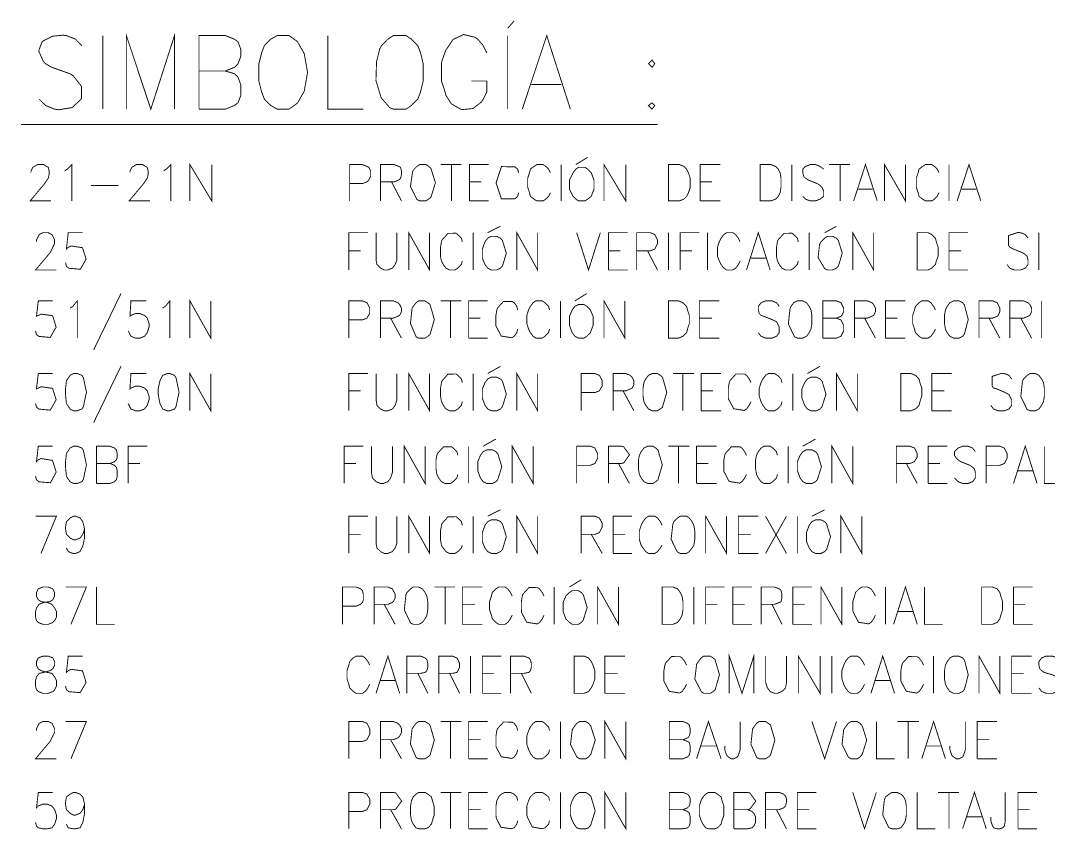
# Model space of a CAD drawing. Header units: millimetres. Extents: x -1355 to 3509, y -1443 to -567.
# Drawn here: x 3369.3 to 3420.3, y -705.8 to -665.6 of the extents above; entities that cross this region are included whole.
import ezdxf

# ---------------------------------------------------------------- set-up
doc = ezdxf.new("R2010")
doc.units = ezdxf.units.MM

msp = doc.modelspace()

# ---------------------------------------------------------------- linework, layer by layer
at = {"color": 0, "const_width": 0.045}
for points in [[(3393.469, -666.027), (3393.786, -665.667)], [(3372.343, -666.884), (3372.029, -666.567), (3371.577, -666.388), (3371.408, -666.368), (3370.888, -666.421), (3370.375, -666.682), (3370.202, -667.145), (3370.425, -667.655), (3370.542, -667.784), (3370.856, -667.963), (3371.756, -668.28), (3371.926, -668.392), (3372.322, -668.904), (3372.331, -669.52), (3371.859, -669.958), (3371.199, -670.068), (3370.991, -670.036), (3370.542, -669.855), (3370.225, -669.541)], [(3373.378, -666.388), (3373.378, -670.036)], [(3374.551, -670.036), (3374.551, -666.388), (3375.765, -670.036), (3376.938, -666.388), (3376.938, -670.036)], [(3378.155, -670.036), (3378.155, -666.388), (3379.46, -666.388), (3379.912, -666.567), (3380.091, -666.702), (3380.226, -667.062), (3380.226, -667.423), (3380.091, -667.784), (3379.912, -667.963), (3379.46, -668.145), (3378.155, -668.145)], [(3384.551, -666.388), (3384.551, -670.036), (3386.308, -670.036)], [(3392.434, -667.245), (3392.252, -666.884), (3391.983, -666.567), (3391.836, -666.47), (3391.288, -666.336), (3390.76, -666.579), (3390.393, -667.121), (3390.214, -667.618), (3390.182, -667.784), (3390.182, -668.641), (3390.361, -669.18), (3390.396, -669.339), (3390.669, -669.77), (3391.176, -670.062), (3391.748, -670.004), (3392.164, -669.682), (3392.252, -669.541), (3392.434, -669.18), (3392.434, -668.641), (3391.669, -668.641)], [(3393.469, -666.388), (3393.469, -670.036)], [(3394.191, -670.036), (3395.405, -666.388), (3396.578, -670.036)], [(3379.46, -668.145), (3379.912, -668.28), (3380.091, -668.459), (3380.226, -668.819), (3380.226, -669.362), (3380.091, -669.72), (3379.912, -669.855), (3379.46, -670.036), (3378.155, -670.036)], [(3394.639, -668.819), (3396.126, -668.819)], [(3369.325, -670.802), (3400.901, -670.802)], [(3396.848, -672.784), (3397.434, -672.423)], [(3369.82, -673.189), (3369.82, -673.098), (3369.911, -672.919), (3370, -672.875), (3370.137, -672.784), (3370.451, -672.784), (3370.586, -672.875), (3370.677, -672.919), (3370.72, -673.098), (3370.72, -673.28), (3370.677, -673.459), (3370.496, -673.728), (3369.777, -674.585), (3370.812, -674.585)], [(3371.486, -673.098), (3371.622, -673.01), (3371.847, -672.784), (3371.847, -674.585)], [(3374.73, -673.189), (3374.73, -673.098), (3374.82, -672.919), (3374.911, -672.875), (3375.046, -672.784), (3375.36, -672.784), (3375.496, -672.875), (3375.586, -672.919), (3375.631, -673.098), (3375.631, -673.28), (3375.586, -673.459), (3375.408, -673.728), (3374.686, -674.585), (3375.722, -674.585)], [(3376.398, -673.098), (3376.534, -673.01), (3376.757, -672.784), (3376.757, -674.585)], [(3377.703, -674.585), (3377.703, -672.784), (3378.786, -674.585), (3378.786, -672.784)], [(3385.631, -674.585), (3385.631, -672.784), (3386.261, -672.784), (3386.486, -672.875), (3386.578, -672.919), (3386.669, -673.098), (3386.669, -673.371), (3386.578, -673.55), (3386.486, -673.641), (3386.261, -673.728), (3385.631, -673.728)], [(3387.164, -674.585), (3387.164, -672.784), (3387.838, -672.784), (3388.064, -672.875), (3388.152, -672.919), (3388.199, -673.098), (3388.199, -673.28), (3388.152, -673.459), (3388.064, -673.55), (3387.838, -673.641), (3387.164, -673.641)], [(3390.135, -672.784), (3391.173, -672.784)], [(3390.677, -672.784), (3390.677, -674.585)], [(3391.578, -674.585), (3391.578, -672.784), (3392.523, -672.784)], [(3394.009, -673.189), (3393.965, -673.01), (3393.83, -672.899), (3393.158, -672.884), (3392.892, -673.688), (3393.158, -674.488), (3393.83, -674.476), (3393.965, -674.362), (3394.009, -674.18)], [(3395.587, -673.189), (3395.496, -673.01), (3395.361, -672.875), (3395.226, -672.784), (3394.909, -672.784), (3394.775, -672.875), (3394.595, -673.01), (3394.552, -673.189), (3394.461, -673.459), (3394.461, -673.91), (3394.552, -674.18), (3394.595, -674.362), (3394.775, -674.497), (3394.909, -674.585), (3395.226, -674.585), (3395.361, -674.497), (3395.496, -674.362), (3395.587, -674.18)], [(3396.126, -672.784), (3396.126, -674.585)], [(3398.244, -674.585), (3398.244, -672.784), (3399.326, -674.585), (3399.326, -672.784)], [(3403.018, -674.585), (3403.018, -672.784), (3404.009, -672.784)], [(3407.569, -672.784), (3407.569, -674.585)], [(3409.144, -673.01), (3408.965, -672.875), (3408.739, -672.784), (3408.47, -672.784), (3408.244, -672.875), (3408.109, -673.01), (3408.109, -673.189), (3408.153, -673.371), (3408.244, -673.459), (3408.379, -673.55), (3408.83, -673.728), (3408.965, -673.819), (3409.056, -673.91), (3409.144, -674.089), (3409.144, -674.362), (3408.965, -674.497), (3408.739, -674.585), (3408.47, -674.585), (3408.244, -674.497), (3408.109, -674.362)], [(3409.415, -672.784), (3410.452, -672.784)], [(3409.956, -672.784), (3409.956, -674.585)], [(3410.631, -674.585), (3411.218, -672.784), (3411.801, -674.585)], [(3412.162, -674.585), (3412.162, -672.784), (3413.2, -674.585), (3413.2, -672.784)], [(3414.866, -673.189), (3414.775, -673.01), (3414.64, -672.875), (3414.505, -672.784), (3414.191, -672.784), (3414.053, -672.875), (3413.875, -673.01), (3413.831, -673.189), (3413.739, -673.459), (3413.739, -673.91), (3413.831, -674.18), (3413.875, -674.362), (3414.053, -674.497), (3414.191, -674.585), (3414.505, -674.585), (3414.64, -674.497), (3414.775, -674.362), (3414.866, -674.18)], [(3415.362, -672.784), (3415.362, -674.585)], [(3415.766, -674.585), (3416.352, -672.784), (3416.939, -674.585)], [(3372.794, -673.819), (3374.146, -673.819)], [(3387.704, -673.641), (3388.199, -674.585)], [(3391.578, -673.641), (3392.164, -673.641)], [(3403.018, -673.641), (3403.604, -673.641)], [(3410.857, -674.002), (3411.578, -674.002)], [(3415.992, -674.002), (3416.713, -674.002)], [(3391.578, -674.585), (3392.523, -674.585)], [(3403.018, -674.585), (3404.009, -674.585)], [(3370.091, -676.614), (3370.091, -676.523), (3370.225, -676.254), (3370.407, -676.162), (3370.677, -676.162), (3370.856, -676.254), (3370.991, -676.523), (3370.991, -676.702), (3370.768, -677.154), (3370.046, -678.01), (3371.082, -678.01)], [(3372.39, -676.162), (3371.668, -676.162), (3371.577, -676.973), (3371.668, -676.884), (3371.812, -676.819), (3372.375, -676.905), (3372.554, -677.468), (3372.27, -677.975), (3371.703, -677.925), (3371.577, -677.828), (3371.533, -677.649)], [(3385.586, -678.01), (3385.586, -676.162), (3386.533, -676.162)], [(3386.938, -676.162), (3386.938, -677.514), (3386.983, -677.74), (3387.164, -677.919), (3387.343, -678.01), (3387.522, -678.01), (3387.748, -677.919), (3387.883, -677.74), (3387.973, -677.514), (3387.973, -676.162)], [(3388.56, -678.01), (3388.56, -676.162), (3389.595, -678.01), (3389.595, -676.162)], [(3391.757, -676.162), (3391.757, -678.01)], [(3392.478, -676.162), (3393.109, -675.846)], [(3393.921, -678.01), (3393.921, -676.162), (3394.956, -678.01), (3394.956, -676.162)], [(3396.892, -676.162), (3397.478, -678.01), (3398.064, -676.162)], [(3398.469, -678.01), (3398.469, -676.162), (3399.417, -676.162)], [(3399.865, -678.01), (3399.865, -676.162), (3400.543, -676.162), (3400.766, -676.254), (3400.901, -676.523), (3400.901, -676.702), (3400.766, -676.973), (3400.543, -677.063), (3399.865, -677.063)], [(3401.443, -676.162), (3401.443, -678.01)], [(3402.027, -678.01), (3402.027, -676.162), (3402.973, -676.162)], [(3403.378, -676.162), (3403.378, -678.01)], [(3405, -676.614), (3404.91, -676.433), (3404.775, -676.254), (3404.639, -676.162), (3404.326, -676.162), (3404.191, -676.254), (3404.056, -676.433), (3403.965, -676.614), (3403.875, -676.884), (3403.875, -677.333), (3403.965, -677.559), (3404.056, -677.74), (3404.191, -677.919), (3404.326, -678.01), (3404.639, -678.01), (3404.775, -677.919), (3404.91, -677.74), (3405, -677.559)], [(3405.317, -678.01), (3405.901, -676.162), (3406.487, -678.01)], [(3408.426, -676.162), (3408.426, -678.01)], [(3409.191, -676.162), (3409.775, -675.846)], [(3410.587, -678.01), (3410.587, -676.162), (3411.622, -678.01), (3411.622, -676.162)], [(3415.362, -678.01), (3415.362, -676.162), (3416.309, -676.162)], [(3419.279, -676.433), (3419.144, -676.254), (3418.919, -676.162), (3418.79, -676.148), (3418.317, -676.301), (3418.306, -676.779), (3418.379, -676.884), (3418.561, -676.973), (3419.01, -677.154), (3419.144, -677.245), (3419.236, -677.333), (3419.279, -677.514), (3419.279, -677.74), (3419.144, -677.919), (3418.919, -678.01), (3418.605, -678.01), (3418.379, -677.919), (3418.244, -677.74)], [(3419.822, -676.162), (3419.822, -678.01)], [(3391.217, -676.614), (3391.173, -676.433), (3390.991, -676.254), (3390.915, -676.189), (3390.51, -676.193), (3390.211, -676.523), (3390.182, -676.614), (3390.135, -676.884), (3390.135, -677.333), (3390.182, -677.559), (3390.27, -677.74), (3390.408, -677.919), (3390.586, -678.01), (3390.857, -678.01), (3390.991, -677.919), (3391.173, -677.74), (3391.217, -677.559)], [(3407.883, -676.614), (3407.839, -676.433), (3407.658, -676.254), (3407.581, -676.189), (3407.176, -676.193), (3406.878, -676.523), (3406.848, -676.614), (3406.804, -676.884), (3406.804, -677.333), (3406.848, -677.559), (3406.939, -677.74), (3407.073, -677.919), (3407.253, -678.01), (3407.523, -678.01), (3407.658, -677.919), (3407.839, -677.74), (3407.883, -677.559)], [(3385.586, -677.063), (3386.172, -677.063)], [(3398.469, -677.063), (3399.056, -677.063)], [(3400.405, -677.063), (3400.901, -678.01)], [(3402.027, -677.063), (3402.613, -677.063)], [(3415.362, -677.063), (3415.948, -677.063)], [(3405.543, -677.423), (3406.261, -677.423)], [(3398.469, -678.01), (3399.417, -678.01)], [(3415.362, -678.01), (3416.309, -678.01)], [(3374.282, -679.18), (3372.929, -681.973)], [(3396.804, -679.541), (3397.388, -679.18)], [(3370.903, -679.541), (3370.182, -679.541), (3370.091, -680.307), (3370.182, -680.262), (3370.325, -680.198), (3370.891, -680.277), (3371.067, -680.84), (3370.777, -681.354), (3370.214, -681.303), (3370.091, -681.207), (3370.046, -681.028)], [(3371.759, -679.902), (3371.894, -679.811), (3372.117, -679.541), (3372.117, -681.388)], [(3375.542, -679.541), (3374.777, -679.541), (3374.73, -680.307), (3374.777, -680.262), (3375.003, -680.172), (3375.225, -680.172), (3375.451, -680.262), (3375.586, -680.398), (3375.677, -680.667), (3375.677, -680.846), (3375.586, -681.119), (3375.451, -681.298), (3375.225, -681.388), (3375.003, -681.388), (3374.777, -681.298), (3374.642, -681.028)], [(3376.351, -679.902), (3376.486, -679.811), (3376.712, -679.541), (3376.712, -681.388)], [(3377.703, -681.388), (3377.703, -679.541), (3378.739, -681.388), (3378.739, -679.541)], [(3385.586, -681.388), (3385.586, -679.541), (3386.264, -679.541), (3386.486, -679.632), (3386.622, -679.902), (3386.622, -680.172), (3386.533, -680.307), (3386.486, -680.398), (3386.264, -680.485), (3385.586, -680.485)], [(3387.164, -681.388), (3387.164, -679.541), (3387.795, -679.541), (3388.02, -679.632), (3388.109, -679.72), (3388.199, -679.902), (3388.199, -680.081), (3388.109, -680.262), (3388.02, -680.307), (3387.795, -680.398), (3387.164, -680.398)], [(3390.135, -679.541), (3391.173, -679.541)], [(3390.631, -679.541), (3390.631, -681.388)], [(3391.534, -681.388), (3391.534, -679.541), (3392.478, -679.541)], [(3393.965, -679.993), (3393.921, -679.811), (3393.786, -679.632), (3393.686, -679.568), (3393.261, -679.568), (3392.965, -679.893), (3392.929, -679.993), (3392.883, -680.262), (3392.883, -680.667), (3392.886, -680.788), (3393.149, -681.286), (3393.678, -681.371), (3393.786, -681.298), (3393.921, -681.119), (3393.965, -680.937)], [(3395.543, -679.993), (3395.496, -679.811), (3395.317, -679.632), (3395.182, -679.541), (3394.865, -679.541), (3394.73, -679.632), (3394.595, -679.811), (3394.504, -679.993), (3394.417, -680.262), (3394.417, -680.667), (3394.504, -680.937), (3394.595, -681.119), (3394.73, -681.298), (3394.865, -681.388), (3395.182, -681.388), (3395.317, -681.298), (3395.496, -681.119), (3395.543, -680.937)], [(3396.083, -679.541), (3396.083, -681.388)], [(3398.244, -681.388), (3398.244, -679.541), (3399.282, -681.388), (3399.282, -679.541)], [(3402.973, -681.388), (3402.973, -679.541), (3403.965, -679.541)], [(3406.939, -679.811), (3406.804, -679.632), (3406.578, -679.541), (3406.261, -679.541), (3406.038, -679.632), (3405.901, -679.811), (3405.901, -679.993), (3405.948, -680.172), (3406.038, -680.262), (3406.173, -680.307), (3406.622, -680.485), (3406.804, -680.576), (3406.939, -680.846), (3406.939, -681.119), (3406.804, -681.298), (3406.578, -681.388), (3406.261, -681.388), (3406.038, -681.298), (3405.901, -681.119)], [(3409.1, -681.388), (3409.1, -679.541), (3409.775, -679.541), (3410, -679.632), (3410.135, -679.902), (3410.135, -680.081), (3410.047, -680.262), (3410, -680.307), (3409.775, -680.398), (3409.1, -680.398)], [(3410.678, -681.388), (3410.678, -679.541), (3411.309, -679.541), (3411.531, -679.632), (3411.622, -679.72), (3411.713, -679.902), (3411.713, -680.081), (3411.622, -680.262), (3411.531, -680.307), (3411.309, -680.398), (3410.678, -680.398)], [(3412.209, -681.388), (3412.209, -679.541), (3413.2, -679.541)], [(3414.687, -679.993), (3414.596, -679.811), (3414.461, -679.632), (3414.326, -679.541), (3414.01, -679.541), (3413.875, -679.632), (3413.696, -679.811), (3413.649, -679.993), (3413.56, -680.262), (3413.56, -680.667), (3413.649, -680.937), (3413.696, -681.119), (3413.875, -681.298), (3414.01, -681.388), (3414.326, -681.388), (3414.461, -681.298), (3414.596, -681.119), (3414.687, -680.937)], [(3416.848, -681.388), (3416.848, -679.541), (3417.523, -679.541), (3417.749, -679.632), (3417.883, -679.902), (3417.883, -680.081), (3417.796, -680.262), (3417.749, -680.307), (3417.523, -680.398), (3416.848, -680.398)], [(3418.379, -681.388), (3418.379, -679.541), (3419.057, -679.541), (3419.279, -679.632), (3419.37, -679.72), (3419.461, -679.902), (3419.461, -680.081), (3419.37, -680.262), (3419.279, -680.307), (3419.057, -680.398), (3418.379, -680.398)], [(3419.957, -679.541), (3419.957, -681.388)], [(3387.66, -680.398), (3388.199, -681.388)], [(3391.534, -680.398), (3392.117, -680.398)], [(3402.973, -680.398), (3403.604, -680.398)], [(3409.775, -680.398), (3410, -680.485), (3410.135, -680.759), (3410.135, -681.028), (3410, -681.298), (3409.775, -681.388), (3409.1, -681.388)], [(3411.173, -680.398), (3411.713, -681.388)], [(3412.209, -680.398), (3412.795, -680.398)], [(3417.344, -680.398), (3417.883, -681.388)], [(3418.922, -680.398), (3419.461, -681.388)], [(3391.534, -681.388), (3392.478, -681.388)], [(3402.973, -681.388), (3403.965, -681.388)], [(3412.209, -681.388), (3413.2, -681.388)], [(3374.282, -682.785), (3372.929, -685.577)], [(3392.478, -683.145), (3393.109, -682.785)], [(3408.335, -683.145), (3408.965, -682.785)], [(3370.903, -683.145), (3370.182, -683.145), (3370.091, -683.911), (3370.182, -683.863), (3370.325, -683.799), (3370.891, -683.879), (3371.067, -684.445), (3370.777, -684.958), (3370.214, -684.908), (3370.091, -684.811), (3370.046, -684.632)], [(3375.542, -683.145), (3374.777, -683.145), (3374.73, -683.911), (3374.777, -683.863), (3375.003, -683.776), (3375.225, -683.776), (3375.451, -683.863), (3375.586, -684.002), (3375.677, -684.271), (3375.677, -684.451), (3375.586, -684.72), (3375.451, -684.902), (3375.225, -684.99), (3375.003, -684.99), (3374.777, -684.902), (3374.642, -684.632)], [(3377.703, -684.99), (3377.703, -683.145), (3378.739, -684.99), (3378.739, -683.145)], [(3385.586, -684.99), (3385.586, -683.145), (3386.533, -683.145)], [(3386.938, -683.145), (3386.938, -684.451), (3386.983, -684.72), (3387.164, -684.902), (3387.343, -684.99), (3387.525, -684.99), (3387.748, -684.902), (3387.886, -684.72), (3387.973, -684.451), (3387.973, -683.145)], [(3388.56, -684.99), (3388.56, -683.145), (3389.595, -684.99), (3389.595, -683.145)], [(3391.217, -683.594), (3391.173, -683.415), (3390.991, -683.233), (3390.915, -683.168), (3390.51, -683.172), (3390.211, -683.506), (3390.182, -683.594), (3390.138, -683.863), (3390.138, -684.271), (3390.182, -684.541), (3390.272, -684.72), (3390.408, -684.902), (3390.586, -684.99), (3390.857, -684.99), (3390.991, -684.902), (3391.173, -684.72), (3391.217, -684.541)], [(3391.76, -683.145), (3391.76, -684.99)], [(3393.921, -684.99), (3393.921, -683.145), (3394.956, -684.99), (3394.956, -683.145)], [(3397.118, -684.99), (3397.118, -683.145), (3397.795, -683.145), (3398.021, -683.233), (3398.156, -683.506), (3398.156, -683.776), (3398.064, -683.911), (3398.021, -684.002), (3397.795, -684.089), (3397.118, -684.089)], [(3398.695, -684.99), (3398.695, -683.145), (3399.326, -683.145), (3399.552, -683.233), (3399.639, -683.325), (3399.73, -683.506), (3399.73, -683.685), (3399.639, -683.863), (3399.552, -683.911), (3399.326, -684.002), (3398.695, -684.002)], [(3401.666, -683.145), (3402.704, -683.145)], [(3402.162, -683.145), (3402.162, -684.99)], [(3403.064, -684.99), (3403.064, -683.145), (3404.056, -683.145)], [(3405.54, -683.594), (3405.452, -683.415), (3405.317, -683.233), (3405.218, -683.168), (3404.792, -683.168), (3404.496, -683.494), (3404.461, -683.594), (3404.413, -683.863), (3404.413, -684.271), (3404.417, -684.392), (3404.681, -684.89), (3405.209, -684.975), (3405.317, -684.902), (3405.452, -684.72), (3405.54, -684.541)], [(3407.073, -683.594), (3407.027, -683.415), (3406.848, -683.233), (3406.713, -683.145), (3406.396, -683.145), (3406.261, -683.233), (3406.127, -683.415), (3406.036, -683.594), (3405.948, -683.863), (3405.948, -684.271), (3406.036, -684.541), (3406.127, -684.72), (3406.261, -684.902), (3406.396, -684.99), (3406.713, -684.99), (3406.848, -684.902), (3407.027, -684.72), (3407.073, -684.541)], [(3407.613, -683.145), (3407.613, -684.99)], [(3409.775, -684.99), (3409.775, -683.145), (3410.813, -684.99), (3410.813, -683.145)], [(3414.505, -684.99), (3414.505, -683.145), (3415.496, -683.145)], [(3418.47, -683.415), (3418.335, -683.233), (3418.109, -683.145), (3417.98, -683.131), (3417.505, -683.283), (3417.496, -683.761), (3417.57, -683.863), (3417.749, -683.911), (3418.153, -684.089), (3418.335, -684.18), (3418.47, -684.451), (3418.47, -684.72), (3418.335, -684.902), (3418.109, -684.99), (3417.792, -684.99), (3417.57, -684.902), (3417.435, -684.72)], [(3385.586, -684.002), (3386.172, -684.002)], [(3399.191, -684.002), (3399.73, -684.99)], [(3403.064, -684.002), (3403.649, -684.002)], [(3414.505, -684.002), (3415.136, -684.002)], [(3403.064, -684.99), (3404.056, -684.99)], [(3414.505, -684.99), (3415.496, -684.99)], [(3370.903, -686.747), (3370.182, -686.747), (3370.091, -687.515), (3370.182, -687.423), (3370.322, -687.36), (3370.888, -687.451), (3371.07, -688.031), (3370.785, -688.559), (3370.217, -688.512), (3370.091, -688.415), (3370.046, -688.234)], [(3373.064, -688.594), (3373.064, -686.747), (3373.739, -686.747), (3373.965, -686.838), (3374.056, -686.928), (3374.099, -687.108), (3374.099, -687.289), (3374.056, -687.423), (3373.965, -687.515), (3373.739, -687.603), (3373.064, -687.603)], [(3374.639, -688.594), (3374.639, -686.747), (3375.586, -686.747)], [(3385.36, -688.594), (3385.36, -686.747), (3386.308, -686.747)], [(3386.712, -686.747), (3386.712, -688.054), (3386.757, -688.325), (3386.938, -688.506), (3387.164, -688.594), (3387.299, -688.594), (3387.522, -688.506), (3387.66, -688.325), (3387.748, -688.054), (3387.748, -686.747)], [(3388.334, -688.594), (3388.334, -686.747), (3389.369, -688.594), (3389.369, -686.747)], [(3390.991, -687.199), (3390.948, -687.019), (3390.766, -686.838), (3390.689, -686.773), (3390.284, -686.776), (3389.986, -687.108), (3389.956, -687.199), (3389.912, -687.423), (3389.912, -687.873), (3389.956, -688.145), (3390.048, -688.325), (3390.182, -688.506), (3390.361, -688.594), (3390.631, -688.594), (3390.766, -688.506), (3390.948, -688.325), (3390.991, -688.145)], [(3391.534, -686.747), (3391.534, -688.594)], [(3392.252, -686.747), (3392.883, -686.389)], [(3393.695, -688.594), (3393.695, -686.747), (3394.73, -688.594), (3394.73, -686.747)], [(3396.892, -688.594), (3396.892, -686.747), (3397.569, -686.747), (3397.795, -686.838), (3397.93, -687.108), (3397.93, -687.333), (3397.795, -687.603), (3397.569, -687.694), (3396.892, -687.694)], [(3398.469, -688.594), (3398.469, -686.747), (3399.1, -686.747), (3399.22, -686.776), (3399.513, -687.174), (3399.22, -687.577), (3399.1, -687.603), (3398.469, -687.603)], [(3401.443, -686.747), (3402.478, -686.747)], [(3401.938, -686.747), (3401.938, -688.594)], [(3402.839, -688.594), (3402.839, -686.747), (3403.83, -686.747)], [(3405.317, -687.199), (3405.226, -687.019), (3405.091, -686.838), (3404.992, -686.776), (3404.569, -686.773), (3404.27, -687.099), (3404.235, -687.199), (3404.191, -687.423), (3404.191, -687.873), (3404.193, -687.993), (3404.455, -688.494), (3404.983, -688.58), (3405.091, -688.506), (3405.226, -688.325), (3405.317, -688.145)], [(3406.848, -687.199), (3406.804, -687.019), (3406.622, -686.838), (3406.487, -686.747), (3406.173, -686.747), (3406.036, -686.838), (3405.901, -687.019), (3405.813, -687.199), (3405.766, -687.423), (3405.766, -687.873), (3405.813, -688.145), (3405.901, -688.325), (3406.036, -688.506), (3406.173, -688.594), (3406.487, -688.594), (3406.622, -688.506), (3406.804, -688.325), (3406.848, -688.145)], [(3407.388, -686.747), (3407.388, -688.594)], [(3408.109, -686.747), (3408.739, -686.389)], [(3409.552, -688.594), (3409.552, -686.747), (3410.587, -688.594), (3410.587, -686.747)], [(3412.749, -688.594), (3412.749, -686.747), (3413.426, -686.747), (3413.649, -686.838), (3413.784, -687.108), (3413.784, -687.289), (3413.696, -687.423), (3413.649, -687.515), (3413.426, -687.603), (3412.749, -687.603)], [(3414.326, -688.594), (3414.326, -686.747), (3415.27, -686.747)], [(3416.666, -687.019), (3416.531, -686.838), (3416.309, -686.747), (3416.036, -686.747), (3415.813, -686.838), (3415.631, -687.019), (3415.631, -687.199), (3415.722, -687.333), (3415.813, -687.423), (3415.948, -687.515), (3416.397, -687.694), (3416.531, -687.785), (3416.623, -687.873), (3416.666, -688.054), (3416.666, -688.325), (3416.531, -688.506), (3416.309, -688.594), (3416.036, -688.594), (3415.813, -688.506), (3415.631, -688.325)], [(3417.209, -688.594), (3417.209, -686.747), (3417.883, -686.747), (3418.109, -686.838), (3418.244, -687.108), (3418.244, -687.333), (3418.109, -687.603), (3417.883, -687.694), (3417.209, -687.694)], [(3418.561, -688.594), (3419.144, -686.747), (3419.731, -688.594)], [(3420.092, -686.747), (3420.092, -688.594), (3420.992, -688.594)], [(3373.739, -687.603), (3373.965, -687.694), (3374.056, -687.785), (3374.099, -687.963), (3374.099, -688.234), (3374.056, -688.415), (3373.965, -688.506), (3373.739, -688.594), (3373.064, -688.594)], [(3374.639, -687.603), (3375.225, -687.603)], [(3385.36, -687.603), (3385.948, -687.603)], [(3398.965, -687.603), (3399.504, -688.594)], [(3402.839, -687.603), (3403.425, -687.603)], [(3413.244, -687.603), (3413.784, -688.594)], [(3414.326, -687.603), (3414.91, -687.603)], [(3418.784, -687.963), (3419.505, -687.963)], [(3402.839, -688.594), (3403.83, -688.594)], [(3414.326, -688.594), (3415.27, -688.594)], [(3392.478, -690.216), (3393.109, -689.902)], [(3408.561, -690.216), (3409.191, -689.902)], [(3370.316, -692.063), (3371.082, -690.216), (3370.046, -690.216)], [(3372.477, -690.846), (3372.39, -691.116), (3372.255, -691.298), (3372.029, -691.389), (3371.938, -691.389), (3371.759, -691.298), (3371.577, -691.116), (3371.533, -690.846), (3371.533, -690.759), (3371.577, -690.486), (3371.759, -690.307), (3371.938, -690.216), (3372.029, -690.216), (3372.255, -690.307), (3372.39, -690.486), (3372.477, -690.846), (3372.477, -691.298), (3372.39, -691.703), (3372.255, -691.973), (3372.029, -692.063), (3371.894, -692.063), (3371.668, -691.973), (3371.577, -691.794)], [(3385.586, -692.063), (3385.586, -690.216), (3386.533, -690.216)], [(3386.938, -690.216), (3386.938, -691.568), (3386.983, -691.794), (3387.164, -691.973), (3387.343, -692.063), (3387.525, -692.063), (3387.748, -691.973), (3387.883, -691.794), (3387.973, -691.568), (3387.973, -690.216)], [(3388.56, -692.063), (3388.56, -690.216), (3389.595, -692.063), (3389.595, -690.216)], [(3391.217, -690.668), (3391.173, -690.486), (3390.991, -690.307), (3390.915, -690.242), (3390.51, -690.245), (3390.211, -690.577), (3390.182, -690.668), (3390.135, -690.937), (3390.135, -691.389), (3390.182, -691.659), (3390.272, -691.794), (3390.408, -691.973), (3390.586, -692.063), (3390.857, -692.063), (3390.991, -691.973), (3391.173, -691.794), (3391.217, -691.659)], [(3391.757, -690.216), (3391.757, -692.063)], [(3393.921, -692.063), (3393.921, -690.216), (3394.956, -692.063), (3394.956, -690.216)], [(3397.118, -692.063), (3397.118, -690.216), (3397.795, -690.216), (3398.018, -690.307), (3398.156, -690.577), (3398.156, -690.759), (3398.018, -691.028), (3397.795, -691.116), (3397.118, -691.116)], [(3398.695, -692.063), (3398.695, -690.216), (3399.639, -690.216)], [(3401.126, -690.668), (3401.038, -690.486), (3400.901, -690.307), (3400.766, -690.216), (3400.452, -690.216), (3400.317, -690.307), (3400.182, -690.486), (3400.091, -690.668), (3400, -690.937), (3400, -691.389), (3400.091, -691.659), (3400.182, -691.794), (3400.317, -691.973), (3400.452, -692.063), (3400.766, -692.063), (3400.901, -691.973), (3401.038, -691.794), (3401.126, -691.659)], [(3403.29, -692.063), (3403.29, -690.216), (3404.326, -692.063), (3404.326, -690.216)], [(3404.912, -692.063), (3404.912, -690.216), (3405.901, -690.216)], [(3406.261, -690.216), (3407.299, -692.063)], [(3407.299, -690.216), (3406.261, -692.063)], [(3407.839, -690.216), (3407.839, -692.063)], [(3410, -692.063), (3410, -690.216), (3411.039, -692.063), (3411.039, -690.216)], [(3385.586, -691.116), (3386.172, -691.116)], [(3397.613, -691.116), (3398.156, -692.063)], [(3398.695, -691.116), (3399.282, -691.116)], [(3404.912, -691.116), (3405.543, -691.116)], [(3398.695, -692.063), (3399.639, -692.063)], [(3404.912, -692.063), (3405.901, -692.063)], [(3396.533, -693.729), (3397.118, -693.368)], [(3371.803, -695.577), (3372.568, -693.729), (3371.533, -693.729)], [(3373.064, -693.729), (3373.064, -695.577), (3373.965, -695.577)], [(3385.272, -695.577), (3385.272, -693.729), (3385.948, -693.729), (3386.172, -693.82), (3386.264, -693.911), (3386.308, -694.089), (3386.308, -694.36), (3386.264, -694.494), (3386.172, -694.586), (3385.948, -694.676), (3385.272, -694.676)], [(3386.848, -695.577), (3386.848, -693.729), (3387.525, -693.729), (3387.748, -693.82), (3387.883, -694.089), (3387.883, -694.272), (3387.795, -694.451), (3387.748, -694.494), (3387.525, -694.586), (3386.848, -694.586)], [(3389.821, -693.729), (3390.857, -693.729)], [(3390.361, -693.729), (3390.361, -695.577)], [(3391.217, -695.577), (3391.217, -693.729), (3392.209, -693.729)], [(3393.695, -694.18), (3393.604, -693.999), (3393.469, -693.82), (3393.335, -693.729), (3393.021, -693.729), (3392.883, -693.82), (3392.704, -693.999), (3392.66, -694.18), (3392.569, -694.451), (3392.569, -694.855), (3392.66, -695.125), (3392.704, -695.307), (3392.883, -695.486), (3393.021, -695.577), (3393.335, -695.577), (3393.469, -695.486), (3393.604, -695.307), (3393.695, -695.125)], [(3395.273, -694.18), (3395.182, -693.999), (3395.048, -693.82), (3394.948, -693.759), (3394.525, -693.755), (3394.226, -694.081), (3394.191, -694.18), (3394.147, -694.451), (3394.147, -694.855), (3394.149, -694.975), (3394.411, -695.477), (3394.938, -695.559), (3395.048, -695.486), (3395.182, -695.307), (3395.273, -695.125)], [(3395.769, -693.729), (3395.769, -695.577)], [(3397.93, -695.577), (3397.93, -693.729), (3398.965, -695.577), (3398.965, -693.729)], [(3402.704, -693.729), (3402.704, -695.577)], [(3403.29, -695.577), (3403.29, -693.729), (3404.235, -693.729)], [(3404.639, -695.577), (3404.639, -693.729), (3405.587, -693.729)], [(3406.038, -695.577), (3406.038, -693.729), (3406.713, -693.729), (3406.939, -693.82), (3407.03, -693.911), (3407.073, -694.089), (3407.073, -694.272), (3407.03, -694.451), (3406.939, -694.494), (3406.713, -694.586), (3406.038, -694.586)], [(3407.613, -695.577), (3407.613, -693.729), (3408.561, -693.729)], [(3409.009, -695.577), (3409.009, -693.729), (3410.047, -695.577), (3410.047, -693.729)], [(3411.713, -694.18), (3411.622, -693.999), (3411.488, -693.82), (3411.309, -693.729), (3411.039, -693.729), (3410.904, -693.82), (3410.722, -693.999), (3410.678, -694.18), (3410.587, -694.451), (3410.587, -694.855), (3410.608, -694.973), (3410.871, -695.474), (3411.379, -695.556), (3411.488, -695.486), (3411.622, -695.307), (3411.713, -695.125)], [(3412.209, -693.729), (3412.209, -695.577)], [(3412.613, -695.577), (3413.2, -693.729), (3413.786, -695.577)], [(3414.144, -693.729), (3414.144, -695.577), (3415.048, -695.577)], [(3418.561, -695.577), (3418.561, -693.729), (3419.505, -693.729)], [(3387.343, -694.586), (3387.883, -695.577)], [(3391.217, -694.586), (3391.848, -694.586)], [(3403.29, -694.586), (3403.875, -694.586)], [(3404.639, -694.586), (3405.226, -694.586)], [(3406.578, -694.586), (3407.073, -695.577)], [(3407.613, -694.586), (3408.199, -694.586)], [(3412.795, -694.946), (3413.56, -694.946)], [(3418.561, -694.586), (3419.144, -694.586)], [(3391.217, -695.577), (3392.209, -695.577)], [(3404.639, -695.577), (3405.587, -695.577)], [(3407.613, -695.577), (3408.561, -695.577)], [(3418.561, -695.577), (3419.505, -695.577)], [(3404.461, -698.999), (3404.461, -697.154), (3405.091, -698.999), (3405.678, -697.154), (3405.678, -698.999)], [(3372.39, -697.154), (3371.668, -697.154), (3371.577, -697.964), (3371.668, -697.873), (3371.812, -697.808), (3372.378, -697.888), (3372.554, -698.454), (3372.264, -698.966), (3371.7, -698.917), (3371.577, -698.82), (3371.533, -698.641)], [(3386.625, -697.603), (3386.533, -697.425), (3386.399, -697.243), (3386.264, -697.154), (3385.948, -697.154), (3385.812, -697.243), (3385.633, -697.425), (3385.586, -697.603), (3385.498, -697.873), (3385.498, -698.28), (3385.586, -698.551), (3385.633, -698.729), (3385.812, -698.911), (3385.948, -698.999), (3386.264, -698.999), (3386.399, -698.911), (3386.533, -698.729), (3386.625, -698.551)], [(3386.938, -698.999), (3387.525, -697.154), (3388.109, -698.999)], [(3388.469, -698.999), (3388.469, -697.154), (3389.146, -697.154), (3389.372, -697.243), (3389.46, -697.334), (3389.508, -697.515), (3389.508, -697.694), (3389.46, -697.873), (3389.372, -697.964), (3389.146, -698.008), (3388.469, -698.008)], [(3390.048, -698.999), (3390.048, -697.154), (3390.722, -697.154), (3390.948, -697.243), (3391.083, -697.515), (3391.083, -697.694), (3390.948, -697.964), (3390.722, -698.008), (3390.048, -698.008)], [(3391.625, -697.154), (3391.625, -698.999)], [(3392.209, -698.999), (3392.209, -697.154), (3393.155, -697.154)], [(3393.604, -698.999), (3393.604, -697.154), (3394.282, -697.154), (3394.508, -697.243), (3394.595, -697.334), (3394.643, -697.515), (3394.643, -697.694), (3394.595, -697.873), (3394.508, -697.964), (3394.282, -698.008), (3393.604, -698.008)], [(3398.291, -698.999), (3398.291, -697.154), (3399.282, -697.154)], [(3402.344, -697.603), (3402.252, -697.425), (3402.118, -697.243), (3402.018, -697.181), (3401.595, -697.178), (3401.299, -697.503), (3401.264, -697.603), (3401.218, -697.873), (3401.218, -698.28), (3401.22, -698.401), (3401.484, -698.9), (3402.009, -698.985), (3402.118, -698.911), (3402.252, -698.729), (3402.344, -698.551)], [(3406.264, -697.154), (3406.264, -698.46), (3406.352, -698.729), (3406.487, -698.911), (3406.713, -698.999), (3406.848, -698.999), (3407.073, -698.911), (3407.253, -698.729), (3407.299, -698.46), (3407.299, -697.154)], [(3407.886, -698.999), (3407.886, -697.154), (3408.965, -698.999), (3408.965, -697.154)], [(3409.552, -697.154), (3409.552, -698.999)], [(3411.173, -697.603), (3411.083, -697.425), (3410.948, -697.243), (3410.813, -697.154), (3410.496, -697.154), (3410.361, -697.243), (3410.226, -697.425), (3410.138, -697.603), (3410.047, -697.873), (3410.047, -698.28), (3410.138, -698.551), (3410.226, -698.729), (3410.361, -698.911), (3410.496, -698.999), (3410.813, -698.999), (3410.948, -698.911), (3411.083, -698.729), (3411.173, -698.551)], [(3411.488, -698.999), (3412.074, -697.154), (3412.66, -698.999)], [(3414.1, -697.603), (3414.012, -697.425), (3413.875, -697.243), (3413.775, -697.181), (3413.352, -697.178), (3413.056, -697.503), (3413.021, -697.603), (3412.974, -697.873), (3412.974, -698.28), (3412.977, -698.401), (3413.241, -698.9), (3413.766, -698.985), (3413.875, -698.911), (3414.012, -698.729), (3414.1, -698.551)], [(3414.596, -697.154), (3414.596, -698.999)], [(3416.848, -698.999), (3416.848, -697.154), (3417.883, -698.999), (3417.883, -697.154)], [(3418.47, -698.999), (3418.47, -697.154), (3419.461, -697.154)], [(3420.857, -697.425), (3420.722, -697.243), (3420.496, -697.154), (3420.183, -697.154), (3419.957, -697.243), (3419.822, -697.425), (3419.822, -697.603), (3419.866, -697.785), (3419.957, -697.873), (3420.092, -697.964), (3420.543, -698.099), (3420.722, -698.189), (3420.857, -698.46), (3420.857, -698.729), (3420.722, -698.911), (3420.496, -698.999), (3420.183, -698.999), (3419.957, -698.911), (3419.822, -698.729)], [(3389.012, -698.008), (3389.508, -698.999)], [(3390.586, -698.008), (3391.083, -698.999)], [(3392.209, -698.008), (3392.795, -698.008)], [(3394.147, -698.008), (3394.643, -698.999)], [(3398.291, -698.008), (3398.921, -698.008)], [(3418.47, -698.008), (3419.057, -698.008)], [(3387.164, -698.369), (3387.886, -698.369)], [(3411.713, -698.369), (3412.435, -698.369)], [(3392.209, -698.999), (3393.155, -698.999)], [(3398.291, -698.999), (3399.282, -698.999)], [(3418.47, -698.999), (3419.461, -698.999)], [(3370.094, -700.846), (3370.094, -700.755), (3370.228, -700.486), (3370.407, -700.398), (3370.677, -700.398), (3370.859, -700.486), (3370.994, -700.755), (3370.994, -700.937), (3370.768, -701.386), (3370.046, -702.243), (3371.082, -702.243)], [(3371.803, -702.243), (3372.568, -700.398), (3371.533, -700.398)], [(3385.586, -702.243), (3385.586, -700.398), (3386.264, -700.398), (3386.49, -700.486), (3386.625, -700.755), (3386.625, -701.029), (3386.49, -701.298), (3386.264, -701.386), (3385.586, -701.386)], [(3387.164, -702.243), (3387.164, -700.398), (3387.795, -700.398), (3388.02, -700.486), (3388.112, -700.577), (3388.199, -700.755), (3388.199, -700.937), (3388.112, -701.116), (3388.02, -701.207), (3387.795, -701.298), (3387.164, -701.298)], [(3390.138, -700.398), (3391.173, -700.398)], [(3390.633, -700.398), (3390.633, -702.243)], [(3391.534, -702.243), (3391.534, -700.398), (3392.478, -700.398)], [(3393.965, -700.846), (3393.921, -700.668), (3393.786, -700.486), (3393.686, -700.425), (3393.264, -700.421), (3392.965, -700.747), (3392.929, -700.846), (3392.886, -701.116), (3392.886, -701.524), (3392.889, -701.645), (3393.149, -702.143), (3393.678, -702.228), (3393.786, -702.155), (3393.921, -701.973), (3393.965, -701.794)], [(3395.543, -700.846), (3395.498, -700.668), (3395.317, -700.486), (3395.182, -700.398), (3394.869, -700.398), (3394.73, -700.486), (3394.595, -700.668), (3394.508, -700.846), (3394.417, -701.116), (3394.417, -701.524), (3394.508, -701.794), (3394.595, -701.973), (3394.73, -702.155), (3394.869, -702.243), (3395.182, -702.243), (3395.317, -702.155), (3395.498, -701.973), (3395.543, -701.794)], [(3396.083, -700.398), (3396.083, -702.243)], [(3398.291, -702.243), (3398.291, -700.398), (3399.326, -702.243), (3399.326, -700.398)], [(3401.487, -702.243), (3401.487, -700.398), (3402.164, -700.398), (3402.39, -700.486), (3402.478, -700.577), (3402.525, -700.755), (3402.525, -700.937), (3402.478, -701.116), (3402.39, -701.207), (3402.164, -701.298), (3401.487, -701.298)], [(3402.839, -702.243), (3403.425, -700.398), (3404.056, -702.243)], [(3405.004, -700.398), (3405.004, -701.794), (3404.912, -702.063), (3404.865, -702.155), (3404.687, -702.243), (3404.552, -702.243), (3404.417, -702.155), (3404.326, -702.063), (3404.235, -701.794), (3404.235, -701.612)], [(3408.561, -700.398), (3409.191, -702.243), (3409.778, -700.398)], [(3411.76, -700.398), (3411.76, -702.243), (3412.66, -702.243)], [(3412.795, -700.398), (3413.875, -700.398)], [(3413.335, -700.398), (3413.335, -702.243)], [(3414.012, -702.243), (3414.596, -700.398), (3415.183, -702.243)], [(3416.173, -700.398), (3416.173, -701.794), (3416.083, -702.063), (3416.039, -702.155), (3415.857, -702.243), (3415.722, -702.243), (3415.587, -702.155), (3415.496, -702.063), (3415.408, -701.794), (3415.408, -701.612)], [(3416.76, -702.243), (3416.76, -700.398), (3417.749, -700.398)], [(3387.66, -701.298), (3388.199, -702.243)], [(3391.534, -701.298), (3392.12, -701.298)], [(3402.164, -701.298), (3402.39, -701.386), (3402.478, -701.433), (3402.525, -701.612), (3402.525, -701.882), (3402.478, -702.063), (3402.39, -702.155), (3402.164, -702.243), (3401.487, -702.243)], [(3403.064, -701.612), (3403.83, -701.612)], [(3414.235, -701.612), (3414.957, -701.612)], [(3416.76, -701.298), (3417.344, -701.298)], [(3391.534, -702.243), (3392.478, -702.243)], [(3416.76, -702.243), (3417.749, -702.243)], [(3370.903, -703.911), (3370.182, -703.911), (3370.094, -704.676), (3370.182, -704.586), (3370.407, -704.495), (3370.633, -704.495), (3370.859, -704.586), (3370.994, -704.767), (3371.082, -705.037), (3371.082, -705.216), (3370.994, -705.486), (3370.859, -705.668), (3370.633, -705.712), (3370.407, -705.712), (3370.182, -705.668), (3370.094, -705.577), (3370.046, -705.398)], [(3372.48, -704.495), (3372.39, -704.767), (3372.255, -704.946), (3372.029, -705.037), (3371.938, -705.037), (3371.759, -704.946), (3371.577, -704.767), (3371.533, -704.495), (3371.533, -704.407), (3371.577, -704.134), (3371.759, -704), (3371.938, -703.911), (3372.029, -703.911), (3372.255, -704), (3372.39, -704.134), (3372.48, -704.495), (3372.48, -704.946), (3372.39, -705.398), (3372.255, -705.668), (3372.029, -705.712), (3371.894, -705.712), (3371.668, -705.668), (3371.577, -705.486)], [(3385.586, -705.712), (3385.586, -703.911), (3386.264, -703.911), (3386.49, -704), (3386.533, -704.091), (3386.625, -704.225), (3386.625, -704.495), (3386.49, -704.767), (3386.264, -704.855), (3385.586, -704.855)], [(3387.164, -705.712), (3387.164, -703.911), (3387.795, -703.911), (3387.915, -703.938), (3388.208, -704.342), (3387.915, -704.741), (3387.795, -704.767), (3387.164, -704.767)], [(3390.138, -703.911), (3391.173, -703.911)], [(3390.633, -703.911), (3390.633, -705.712)], [(3391.534, -705.712), (3391.534, -703.911), (3392.478, -703.911)], [(3393.965, -704.315), (3393.921, -704.134), (3393.786, -704), (3393.604, -703.911), (3393.335, -703.911), (3393.155, -704), (3393.021, -704.134), (3392.929, -704.315), (3392.886, -704.586), (3392.886, -705.037), (3392.903, -705.187), (3393.132, -705.641), (3393.637, -705.712), (3393.786, -705.668), (3393.921, -705.486), (3393.965, -705.307)], [(3395.543, -704.315), (3395.498, -704.134), (3395.317, -704), (3395.182, -703.911), (3394.869, -703.911), (3394.73, -704), (3394.595, -704.134), (3394.508, -704.315), (3394.417, -704.586), (3394.417, -705.037), (3394.458, -705.166), (3394.689, -705.624), (3395.179, -705.715), (3395.317, -705.668), (3395.498, -705.486), (3395.543, -705.307)], [(3396.083, -703.911), (3396.083, -705.712)], [(3398.291, -705.712), (3398.291, -703.911), (3399.326, -705.712), (3399.326, -703.911)], [(3401.487, -705.712), (3401.487, -703.911), (3402.164, -703.911), (3402.39, -704), (3402.478, -704.091), (3402.525, -704.225), (3402.525, -704.407), (3402.478, -704.586), (3402.39, -704.676), (3402.164, -704.767), (3401.487, -704.767)], [(3404.687, -705.712), (3404.687, -703.911), (3405.361, -703.911), (3405.481, -703.938), (3405.775, -704.342), (3405.481, -704.741), (3405.361, -704.767), (3404.687, -704.767)], [(3406.261, -705.712), (3406.261, -703.911), (3406.939, -703.911), (3407.162, -704), (3407.253, -704.091), (3407.297, -704.225), (3407.297, -704.407), (3407.253, -704.586), (3407.162, -704.676), (3406.939, -704.765), (3406.261, -704.765)], [(3407.839, -705.712), (3407.839, -703.911), (3408.784, -703.911)], [(3410.587, -703.911), (3411.17, -705.712), (3411.757, -703.911)], [(3413.784, -703.911), (3413.784, -705.712), (3414.684, -705.712)], [(3414.822, -703.911), (3415.857, -703.911)], [(3415.362, -703.911), (3415.362, -705.712)], [(3416.036, -705.712), (3416.623, -703.911), (3417.209, -705.712)], [(3418.153, -703.911), (3418.153, -705.307), (3418.109, -705.577), (3418.018, -705.668), (3417.883, -705.712), (3417.749, -705.712), (3417.57, -705.668), (3417.523, -705.577), (3417.432, -705.307), (3417.432, -705.126)], [(3418.784, -705.712), (3418.784, -703.911), (3419.731, -703.911)], [(3387.66, -704.767), (3388.199, -705.712)], [(3391.534, -704.767), (3392.12, -704.767)], [(3402.164, -704.767), (3402.39, -704.855), (3402.478, -704.946), (3402.525, -705.126), (3402.525, -705.398), (3402.478, -705.577), (3402.39, -705.668), (3402.164, -705.712), (3401.487, -705.712)], [(3405.361, -704.765), (3405.587, -704.855), (3405.678, -704.946), (3405.766, -705.126), (3405.766, -705.398), (3405.678, -705.577), (3405.587, -705.668), (3405.361, -705.712), (3404.687, -705.712)], [(3406.801, -704.765), (3407.297, -705.712)], [(3407.839, -704.765), (3408.423, -704.765)], [(3416.218, -705.126), (3416.983, -705.126)], [(3418.784, -704.765), (3419.37, -704.765)], [(3391.534, -705.712), (3392.478, -705.712)], [(3407.839, -705.712), (3408.784, -705.712)], [(3418.784, -705.712), (3419.731, -705.712)]]:
    msp.add_lwpolyline(points, dxfattribs=at)
for points in [[(3382.029, -666.388), (3381.712, -666.567), (3381.399, -666.884), (3381.261, -667.245), (3381.126, -667.784), (3381.126, -668.641), (3381.261, -669.18), (3381.399, -669.541), (3381.712, -669.855), (3382.029, -670.036), (3382.612, -670.036), (3382.883, -669.855), (3383.044, -669.726), (3383.375, -669.145), (3383.54, -668.213), (3383.375, -667.282), (3383.044, -666.699), (3382.883, -666.567), (3382.612, -666.388), (3382.029, -666.388)], [(3387.795, -666.388), (3387.522, -666.567), (3387.208, -666.884), (3387.114, -667.068), (3386.962, -667.684), (3386.932, -668.614), (3387.188, -669.467), (3387.616, -669.958), (3387.795, -670.036), (3388.425, -670.036), (3388.695, -669.855), (3389.009, -669.541), (3389.144, -669.18), (3389.278, -668.641), (3389.278, -667.784), (3389.144, -667.245), (3389.009, -666.884), (3388.695, -666.567), (3388.425, -666.388), (3387.795, -666.388)], [(3400.631, -667.602), (3400.452, -667.784), (3400.631, -667.963), (3400.766, -667.784), (3400.631, -667.602)], [(3400.631, -669.72), (3400.452, -669.855), (3400.631, -670.036), (3400.766, -669.855), (3400.631, -669.72)], [(3389.1, -672.784), (3388.965, -672.875), (3388.83, -673.01), (3388.748, -673.133), (3388.645, -673.878), (3388.968, -674.518), (3389.1, -674.585), (3389.417, -674.585), (3389.551, -674.497), (3389.66, -674.406), (3389.883, -673.688), (3389.66, -672.969), (3389.551, -672.875), (3389.417, -672.784), (3389.1, -672.784)], [(3396.983, -672.919), (3396.848, -673.01), (3396.713, -673.189), (3396.531, -673.55), (3396.531, -674.002), (3396.713, -674.362), (3396.848, -674.497), (3396.983, -674.585), (3397.299, -674.585), (3397.434, -674.497), (3397.613, -674.362), (3397.748, -674.002), (3397.748, -673.55), (3397.613, -673.189), (3397.434, -673.01), (3397.299, -672.919), (3396.983, -672.919)], [(3401.443, -674.585), (3401.443, -672.784), (3401.983, -672.784), (3402.209, -672.875), (3402.344, -673.01), (3402.435, -673.189), (3402.523, -673.459), (3402.523, -673.91), (3402.435, -674.18), (3402.344, -674.362), (3402.209, -674.497), (3401.983, -674.585), (3401.443, -674.585)], [(3405.992, -674.585), (3405.992, -672.784), (3406.531, -672.784), (3406.757, -672.875), (3406.892, -673.01), (3406.983, -673.189), (3407.027, -673.459), (3407.027, -673.91), (3406.983, -674.18), (3406.892, -674.362), (3406.757, -674.497), (3406.531, -674.585), (3405.992, -674.585)], [(3413.784, -678.01), (3413.784, -676.162), (3414.326, -676.162), (3414.505, -676.254), (3414.687, -676.433), (3414.731, -676.614), (3414.822, -676.884), (3414.822, -677.333), (3414.731, -677.559), (3414.687, -677.74), (3414.505, -677.919), (3414.326, -678.01), (3413.784, -678.01)], [(3392.66, -676.342), (3392.478, -676.433), (3392.343, -676.614), (3392.209, -676.973), (3392.209, -677.423), (3392.343, -677.74), (3392.478, -677.919), (3392.66, -678.01), (3392.929, -678.01), (3393.109, -677.919), (3393.209, -677.814), (3393.402, -677.174), (3393.203, -676.541), (3393.109, -676.433), (3392.929, -676.342), (3392.66, -676.342)], [(3409.326, -676.342), (3409.191, -676.433), (3409.009, -676.614), (3408.942, -676.738), (3408.865, -677.392), (3409.191, -677.94), (3409.326, -678.01), (3409.596, -678.01), (3409.775, -677.919), (3409.875, -677.814), (3410.068, -677.174), (3409.869, -676.541), (3409.775, -676.433), (3409.596, -676.342), (3409.326, -676.342)], [(3389.056, -679.541), (3388.921, -679.632), (3388.786, -679.811), (3388.724, -679.908), (3388.643, -680.662), (3388.932, -681.333), (3389.056, -681.388), (3389.369, -681.388), (3389.504, -681.298), (3389.613, -681.216), (3389.83, -680.465), (3389.613, -679.717), (3389.504, -679.632), (3389.369, -679.541), (3389.056, -679.541)], [(3396.983, -679.72), (3396.804, -679.811), (3396.669, -679.993), (3396.533, -680.307), (3396.533, -680.759), (3396.669, -681.119), (3396.804, -681.298), (3396.983, -681.388), (3397.252, -681.388), (3397.388, -681.298), (3397.569, -681.119), (3397.704, -680.759), (3397.704, -680.307), (3397.569, -679.993), (3397.388, -679.811), (3397.252, -679.72), (3396.983, -679.72)], [(3401.443, -681.388), (3401.443, -679.541), (3401.938, -679.541), (3402.164, -679.632), (3402.344, -679.811), (3402.388, -679.993), (3402.478, -680.262), (3402.478, -680.667), (3402.388, -680.937), (3402.344, -681.119), (3402.164, -681.298), (3401.938, -681.388), (3401.443, -681.388)], [(3407.839, -679.541), (3407.66, -679.632), (3407.523, -679.811), (3407.473, -679.934), (3407.393, -680.688), (3407.698, -681.324), (3407.839, -681.388), (3408.109, -681.388), (3408.291, -681.298), (3408.426, -681.119), (3408.513, -680.937), (3408.561, -680.667), (3408.561, -680.262), (3408.513, -679.993), (3408.426, -679.811), (3408.291, -679.632), (3408.109, -679.541), (3407.839, -679.541)], [(3415.587, -679.541), (3415.405, -679.632), (3415.27, -679.811), (3415.183, -679.993), (3415.136, -680.262), (3415.136, -680.667), (3415.183, -680.937), (3415.27, -681.119), (3415.405, -681.298), (3415.587, -681.388), (3415.857, -681.388), (3416.036, -681.298), (3416.127, -681.183), (3416.315, -680.465), (3416.127, -679.749), (3416.036, -679.632), (3415.857, -679.541), (3415.587, -679.541)], [(3371.938, -683.145), (3371.759, -683.233), (3371.577, -683.506), (3371.533, -683.911), (3371.533, -684.18), (3371.577, -684.632), (3371.759, -684.902), (3371.938, -684.99), (3372.12, -684.99), (3372.343, -684.902), (3372.419, -684.788), (3372.571, -684.069), (3372.419, -683.351), (3372.343, -683.233), (3372.12, -683.145), (3371.938, -683.145)], [(3376.577, -683.145), (3376.351, -683.233), (3376.217, -683.506), (3376.129, -683.911), (3376.129, -684.18), (3376.217, -684.632), (3376.351, -684.902), (3376.577, -684.99), (3376.712, -684.99), (3376.938, -684.902), (3377.014, -684.788), (3377.166, -684.069), (3377.014, -683.351), (3376.938, -683.233), (3376.712, -683.145), (3376.577, -683.145)], [(3400.631, -683.145), (3400.452, -683.233), (3400.317, -683.415), (3400.226, -683.594), (3400.182, -683.863), (3400.182, -684.271), (3400.226, -684.541), (3400.317, -684.72), (3400.452, -684.902), (3400.631, -684.99), (3400.901, -684.99), (3401.035, -684.902), (3401.144, -684.82), (3401.361, -684.069), (3401.144, -683.319), (3401.035, -683.233), (3400.901, -683.145), (3400.631, -683.145)], [(3412.974, -684.99), (3412.974, -683.145), (3413.47, -683.145), (3413.696, -683.233), (3413.875, -683.415), (3413.918, -683.594), (3414.01, -683.863), (3414.01, -684.271), (3413.918, -684.541), (3413.875, -684.72), (3413.696, -684.902), (3413.47, -684.99), (3412.974, -684.99)], [(3419.37, -683.145), (3419.236, -683.233), (3419.053, -683.415), (3419.001, -683.544), (3418.924, -684.283), (3419.23, -684.917), (3419.37, -684.99), (3419.64, -684.99), (3419.822, -684.902), (3419.957, -684.72), (3420.045, -684.541), (3420.092, -684.271), (3420.092, -683.863), (3420.045, -683.594), (3419.957, -683.415), (3419.822, -683.233), (3419.64, -683.145), (3419.37, -683.145)], [(3392.66, -683.325), (3392.478, -683.415), (3392.343, -683.594), (3392.209, -683.911), (3392.209, -684.359), (3392.343, -684.72), (3392.478, -684.902), (3392.66, -684.99), (3392.929, -684.99), (3393.109, -684.902), (3393.203, -684.796), (3393.402, -684.163), (3393.209, -683.523), (3393.109, -683.415), (3392.929, -683.325), (3392.66, -683.325)], [(3408.513, -683.325), (3408.335, -683.415), (3408.199, -683.594), (3408.065, -683.911), (3408.065, -684.359), (3408.199, -684.72), (3408.335, -684.902), (3408.513, -684.99), (3408.784, -684.99), (3408.965, -684.902), (3409.059, -684.796), (3409.258, -684.163), (3409.065, -683.523), (3408.965, -683.415), (3408.784, -683.325), (3408.513, -683.325)], [(3371.938, -686.747), (3371.756, -686.838), (3371.577, -687.108), (3371.533, -687.515), (3371.533, -687.785), (3371.577, -688.234), (3371.756, -688.506), (3371.938, -688.594), (3372.117, -688.594), (3372.343, -688.506), (3372.419, -688.392), (3372.571, -687.673), (3372.419, -686.954), (3372.343, -686.838), (3372.117, -686.747), (3371.938, -686.747)], [(3400.405, -686.747), (3400.226, -686.838), (3400.091, -687.019), (3400, -687.199), (3399.956, -687.423), (3399.956, -687.873), (3400, -688.145), (3400.091, -688.325), (3400.226, -688.506), (3400.405, -688.594), (3400.678, -688.594), (3400.812, -688.506), (3400.918, -688.419), (3401.138, -687.673), (3400.921, -686.925), (3400.812, -686.838), (3400.678, -686.747), (3400.405, -686.747)], [(3392.434, -686.928), (3392.252, -687.019), (3392.117, -687.199), (3391.983, -687.515), (3391.983, -687.963), (3392.117, -688.325), (3392.252, -688.506), (3392.434, -688.594), (3392.704, -688.594), (3392.883, -688.506), (3392.977, -688.4), (3393.176, -687.765), (3392.983, -687.128), (3392.883, -687.019), (3392.704, -686.928), (3392.434, -686.928)], [(3408.288, -686.928), (3408.109, -687.019), (3407.975, -687.199), (3407.839, -687.515), (3407.839, -687.963), (3407.975, -688.325), (3408.109, -688.506), (3408.288, -688.594), (3408.561, -688.594), (3408.739, -688.506), (3408.833, -688.4), (3409.033, -687.765), (3408.839, -687.128), (3408.739, -687.019), (3408.561, -686.928), (3408.288, -686.928)], [(3392.66, -690.398), (3392.478, -690.486), (3392.343, -690.668), (3392.209, -691.028), (3392.209, -691.477), (3392.343, -691.794), (3392.478, -691.973), (3392.66, -692.063), (3392.929, -692.063), (3393.109, -691.973), (3393.209, -691.867), (3393.402, -691.231), (3393.203, -690.594), (3393.109, -690.486), (3392.929, -690.398), (3392.66, -690.398)], [(3402.027, -690.216), (3401.892, -690.307), (3401.713, -690.486), (3401.66, -690.623), (3401.575, -691.363), (3401.88, -691.985), (3402.027, -692.063), (3402.344, -692.063), (3402.478, -691.973), (3402.613, -691.794), (3402.704, -691.659), (3402.749, -691.389), (3402.749, -690.937), (3402.704, -690.668), (3402.613, -690.486), (3402.478, -690.307), (3402.344, -690.216), (3402.027, -690.216)], [(3408.739, -690.398), (3408.561, -690.486), (3408.426, -690.668), (3408.291, -691.028), (3408.291, -691.477), (3408.426, -691.794), (3408.561, -691.973), (3408.739, -692.063), (3409.009, -692.063), (3409.191, -691.973), (3409.291, -691.867), (3409.484, -691.231), (3409.285, -690.594), (3409.191, -690.486), (3409.009, -690.398), (3408.739, -690.398)], [(3370.407, -693.729), (3370.182, -693.82), (3370.091, -693.999), (3370.091, -694.18), (3370.182, -694.36), (3370.316, -694.451), (3370.633, -694.494), (3370.856, -694.586), (3370.991, -694.767), (3371.082, -694.946), (3371.082, -695.216), (3370.991, -695.398), (3370.903, -695.486), (3370.677, -695.577), (3370.407, -695.577), (3370.182, -695.486), (3370.091, -695.398), (3370.046, -695.216), (3370.046, -694.946), (3370.091, -694.767), (3370.225, -694.586), (3370.451, -694.494), (3370.768, -694.451), (3370.903, -694.36), (3370.991, -694.18), (3370.991, -693.999), (3370.903, -693.82), (3370.677, -693.729), (3370.407, -693.729)], [(3388.786, -693.729), (3388.651, -693.82), (3388.469, -693.999), (3388.417, -694.128), (3388.34, -694.869), (3388.645, -695.503), (3388.786, -695.577), (3389.056, -695.577), (3389.235, -695.486), (3389.369, -695.307), (3389.46, -695.125), (3389.504, -694.855), (3389.504, -694.451), (3389.46, -694.18), (3389.369, -693.999), (3389.235, -693.82), (3389.056, -693.729), (3388.786, -693.729)], [(3396.669, -693.911), (3396.533, -693.999), (3396.352, -694.18), (3396.217, -694.494), (3396.217, -694.946), (3396.352, -695.307), (3396.533, -695.486), (3396.669, -695.577), (3396.983, -695.577), (3397.118, -695.486), (3397.212, -695.38), (3397.411, -694.747), (3397.217, -694.108), (3397.118, -693.999), (3396.983, -693.911), (3396.669, -693.911)], [(3401.126, -695.577), (3401.126, -693.729), (3401.669, -693.729), (3401.895, -693.82), (3402.03, -693.999), (3402.118, -694.18), (3402.164, -694.451), (3402.164, -694.855), (3402.118, -695.125), (3402.03, -695.307), (3401.895, -695.486), (3401.669, -695.577), (3401.126, -695.577)], [(3416.983, -695.577), (3416.983, -693.729), (3417.523, -693.729), (3417.749, -693.82), (3417.883, -693.999), (3417.93, -694.18), (3418.018, -694.451), (3418.018, -694.855), (3417.93, -695.125), (3417.883, -695.307), (3417.749, -695.486), (3417.523, -695.577), (3416.983, -695.577)], [(3370.407, -697.154), (3370.182, -697.243), (3370.091, -697.425), (3370.091, -697.603), (3370.182, -697.785), (3370.316, -697.873), (3370.633, -697.964), (3370.859, -698.008), (3370.994, -698.189), (3371.082, -698.369), (3371.082, -698.641), (3370.994, -698.82), (3370.903, -698.911), (3370.677, -698.999), (3370.407, -698.999), (3370.182, -698.911), (3370.091, -698.82), (3370.046, -698.641), (3370.046, -698.369), (3370.091, -698.189), (3370.228, -698.008), (3370.451, -697.964), (3370.768, -697.873), (3370.903, -697.785), (3370.994, -697.603), (3370.994, -697.425), (3370.903, -697.243), (3370.677, -697.154), (3370.407, -697.154)], [(3396.76, -698.999), (3396.76, -697.154), (3397.255, -697.154), (3397.478, -697.243), (3397.613, -697.425), (3397.704, -697.603), (3397.795, -697.873), (3397.795, -698.28), (3397.704, -698.551), (3397.613, -698.729), (3397.478, -698.911), (3397.255, -698.999), (3396.76, -698.999)], [(3403.199, -697.154), (3403.064, -697.243), (3402.93, -697.425), (3402.842, -697.551), (3402.753, -698.289), (3403.079, -698.926), (3403.199, -698.999), (3403.517, -698.999), (3403.652, -698.911), (3403.757, -698.829), (3403.973, -698.078), (3403.757, -697.328), (3403.652, -697.243), (3403.517, -697.154), (3403.199, -697.154)], [(3415.587, -697.154), (3415.408, -697.243), (3415.273, -697.425), (3415.183, -697.603), (3415.138, -697.873), (3415.138, -698.28), (3415.183, -698.551), (3415.273, -698.729), (3415.408, -698.911), (3415.587, -698.999), (3415.857, -698.999), (3416.039, -698.911), (3416.13, -698.797), (3416.315, -698.078), (3416.13, -697.36), (3416.039, -697.243), (3415.857, -697.154), (3415.587, -697.154)], [(3389.056, -700.398), (3388.921, -700.486), (3388.786, -700.668), (3388.724, -700.765), (3388.643, -701.518), (3388.932, -702.187), (3389.056, -702.243), (3389.372, -702.243), (3389.508, -702.155), (3389.613, -702.072), (3389.83, -701.321), (3389.613, -700.571), (3389.508, -700.486), (3389.372, -700.398), (3389.056, -700.398)], [(3397.029, -700.398), (3396.895, -700.486), (3396.76, -700.668), (3396.672, -700.794), (3396.584, -701.533), (3396.909, -702.169), (3397.029, -702.243), (3397.343, -702.243), (3397.478, -702.155), (3397.59, -702.023), (3397.812, -701.321), (3397.59, -700.621), (3397.478, -700.486), (3397.343, -700.398), (3397.029, -700.398)], [(3405.948, -700.398), (3405.813, -700.486), (3405.678, -700.668), (3405.616, -700.765), (3405.535, -701.518), (3405.824, -702.187), (3405.948, -702.243), (3406.264, -702.243), (3406.399, -702.155), (3406.505, -702.072), (3406.722, -701.321), (3406.505, -700.571), (3406.399, -700.486), (3406.264, -700.398), (3405.948, -700.398)], [(3410.496, -700.398), (3410.361, -700.486), (3410.226, -700.668), (3410.138, -700.794), (3410.053, -701.533), (3410.376, -702.169), (3410.496, -702.243), (3410.813, -702.243), (3410.948, -702.155), (3411.056, -702.023), (3411.279, -701.321), (3411.059, -700.621), (3410.948, -700.486), (3410.813, -700.398), (3410.496, -700.398)], [(3389.056, -703.911), (3388.921, -704), (3388.786, -704.134), (3388.695, -704.315), (3388.651, -704.586), (3388.651, -705.037), (3388.695, -705.307), (3388.786, -705.486), (3388.921, -705.668), (3389.056, -705.712), (3389.372, -705.712), (3389.508, -705.668), (3389.686, -705.486), (3389.733, -705.307), (3389.821, -705.037), (3389.821, -704.586), (3389.733, -704.315), (3389.686, -704.134), (3389.508, -704), (3389.372, -703.911), (3389.056, -703.911)], [(3397.029, -703.911), (3396.895, -704), (3396.76, -704.134), (3396.669, -704.315), (3396.578, -704.586), (3396.578, -705.037), (3396.669, -705.307), (3396.76, -705.486), (3396.895, -705.668), (3397.029, -705.712), (3397.343, -705.712), (3397.478, -705.668), (3397.581, -705.556), (3397.809, -704.826), (3397.595, -704.105), (3397.478, -704), (3397.343, -703.911), (3397.029, -703.911)], [(3403.425, -703.911), (3403.29, -704), (3403.156, -704.134), (3403.064, -704.315), (3402.973, -704.586), (3402.973, -705.037), (3403.064, -705.307), (3403.156, -705.486), (3403.29, -705.668), (3403.425, -705.712), (3403.739, -705.712), (3403.878, -705.668), (3404.056, -705.486), (3404.1, -705.307), (3404.191, -705.037), (3404.191, -704.586), (3404.1, -704.315), (3404.056, -704.134), (3403.878, -704), (3403.739, -703.911), (3403.425, -703.911)], [(3412.523, -703.911), (3412.388, -704), (3412.209, -704.134), (3412.159, -704.257), (3412.071, -705.023), (3412.373, -705.656), (3412.523, -705.712), (3412.792, -705.712), (3412.974, -705.668), (3413.109, -705.486), (3413.2, -705.307), (3413.244, -705.037), (3413.244, -704.586), (3413.2, -704.315), (3413.109, -704.134), (3412.974, -704), (3412.792, -703.911), (3412.523, -703.911)]]:
    msp.add_lwpolyline(points, close=True, dxfattribs=at)

doc.saveas('drawing.dxf')
